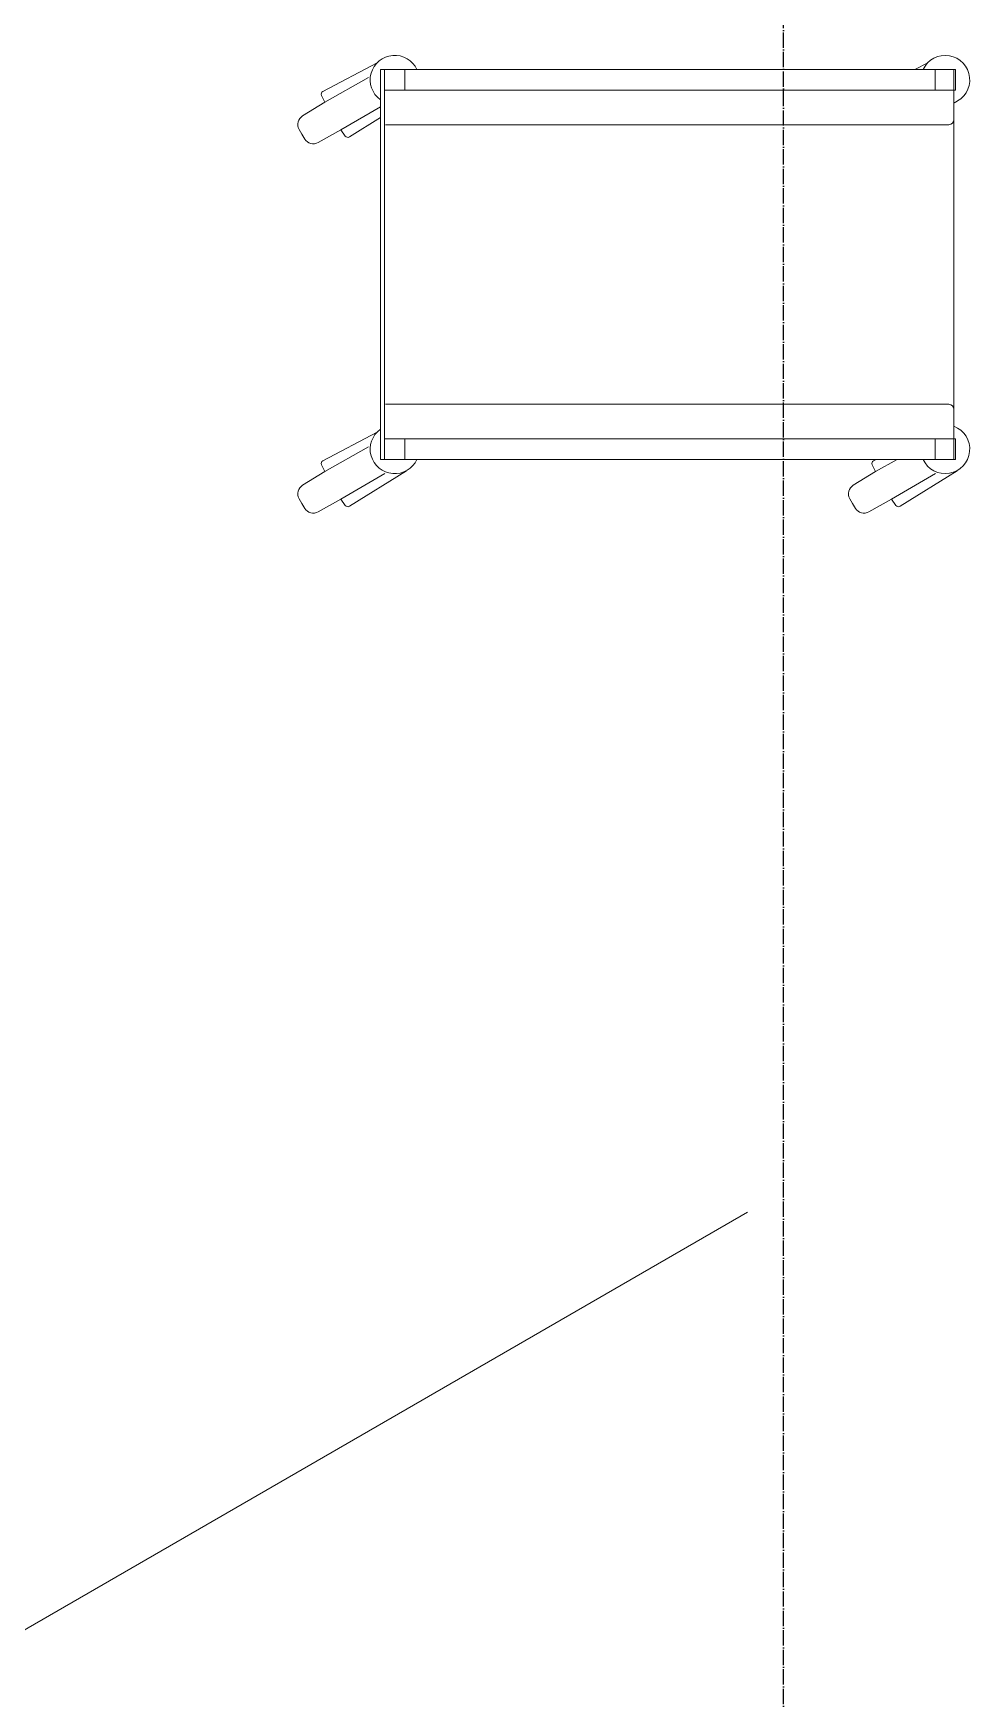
# Model space of a CAD drawing. Header units: millimetres. Extents: x 2162 to 93478, y -2737 to 52379.
# Drawn here: x 41436 to 42356, y 16307 to 17941 of the extents above; entities that cross this region are included whole.
import ezdxf

# ---------------------------------------------------------------- set-up
doc = ezdxf.new("R2010")
doc.units = ezdxf.units.MM
doc.linetypes.add('Штрихпунктир 15 х 2 х 2 мм', pattern=[19, 15, -2, 0, -2])
doc.linetypes.add('Штрихпунктирная', pattern=[30, 25, -2.25, 0.5, -2.25])
doc.layers.add('Axes', color=40, linetype='Штрихпунктирная')
doc.layers.add('door', color=7, linetype='Continuous', lineweight=18)
doc.layers.add('equipment 1', color=4, linetype='Continuous', lineweight=9)

# ---------------------------------------------------------------- blocks, each defined once
blk = doc.blocks.new('d9')
at = {"layer": 'door'}
blk.add_line((-450, 40), (329.4, 490), dxfattribs=at)
blk = doc.blocks.new('wheelbarrow_top_dwgmodels.com')
at = {"color": 0}
blk.add_line((0, -191), (0, -144), dxfattribs=at)
for points in [[(-639.6, 127.7), (-642.2, 132.4, -0.399302), (-638.7, 145.7), (-616.9, 159.1), (-620.1, 165.7, -0.390918), (-618.9, 169.6), (-565.7, 197.8)], [(-639.6, 127.7), (-636.7, 123, 0.399302), (-623.4, 119.6), (-601.1, 131.9), (-596.9, 125.9, 0.390918), (-592.9, 125), (-562.5, 144)], [(-639.6, -234.3), (-642.2, -229.6, -0.399302), (-638.7, -216.3), (-616.9, -202.9), (-620.1, -196.3, -0.390918), (-618.9, -192.4), (-565.7, -164.2)], [(-99.6, -234.3), (-102.2, -229.6, -0.399302), (-98.7, -216.3), (-76.9, -202.9), (-80.1, -196.3, -0.390918), (-78.9, -192.4), (-76.3, -191)], [(-639.6, -234.3), (-636.7, -239, 0.399302), (-623.4, -242.4), (-601.1, -230.1), (-596.9, -236.1, 0.390918), (-592.9, -237), (-537, -202.1)], [(-99.6, -234.3), (-96.7, -239, 0.399302), (-83.4, -242.4), (-61.1, -230.1), (-56.9, -236.1, 0.390918), (-52.9, -237), (3, -202.1)]]:
    blk.add_lwpolyline(points, format="xyb", dxfattribs=at)
for points in [[(-38.5, 191), (-25.7, 197.8)], [(-574.1, 183.3), (-616.9, 159.1)], [(-558.5, -171), (-558.5, 171)], [(-538.5, 171), (-18.5, 171)], [(-562.5, 154.7), (-601.1, 131.9)], [(0, 158), (3, 159.9)], [(-557.5, 137), (-5, 137)], [(-557.5, -137), (-5, -137)], [(-574.1, -178.7), (-616.9, -202.9)], [(-538.5, -171), (-18.5, -171)], [(-55.8, -191), (-76.9, -202.9)], [(-558.2, -204.8), (-601.1, -230.1)], [(-18.2, -204.8), (-61.1, -230.1)]]:
    blk.add_lwpolyline(points, dxfattribs=at)
for points in [[(-562.5, 191), (-562.5, -191), (0, -191), (0, 191)], [(-558.5, 191), (-558.5, 171), (-538.5, 171), (-538.5, 191)], [(1.5, 191), (1.5, 171), (-18.5, 171), (-18.5, 191)], [(-558.5, -191), (-558.5, -171), (-538.5, -171), (-538.5, -191)], [(1.5, -191), (1.5, -171), (-18.5, -171), (-18.5, -191)]]:
    blk.add_lwpolyline(points, close=True, dxfattribs=at)
for centre, radius, start, end in [((-548.5, 181), 24, 24.6243, 234.3147), ((-8.5, 181), 24, 290.7424, 155.3757), ((-5, 142), 5, 270, 0), ((-5, -142), 5, 360, 90), ((-548.5, -181), 24, 125.6853, 335.3757), ((-8.5, -181), 24, 204.6243, 69.2576)]:
    blk.add_arc(centre, radius, start, end, dxfattribs=at)

msp = doc.modelspace()

# ---------------------------------------------------------------- linework, layer by layer
at = {"layer": 'Axes', "linetype": 'Штрихпунктир 15 х 2 х 2 мм'}
msp.add_line((42172.1, -1937.4), (42172.1, 21035.1), dxfattribs=at)

# ---------------------------------------------------------------- block references
at = {"layer": 'door'}
msp.add_blockref('d9', (41807.1, 16295.2), dxfattribs=at)
at = {"layer": 'equipment 1'}
msp.add_blockref('wheelbarrow_top_dwgmodels.com', (42339.1, 17714.1), dxfattribs=at)

doc.saveas('drawing.dxf')
